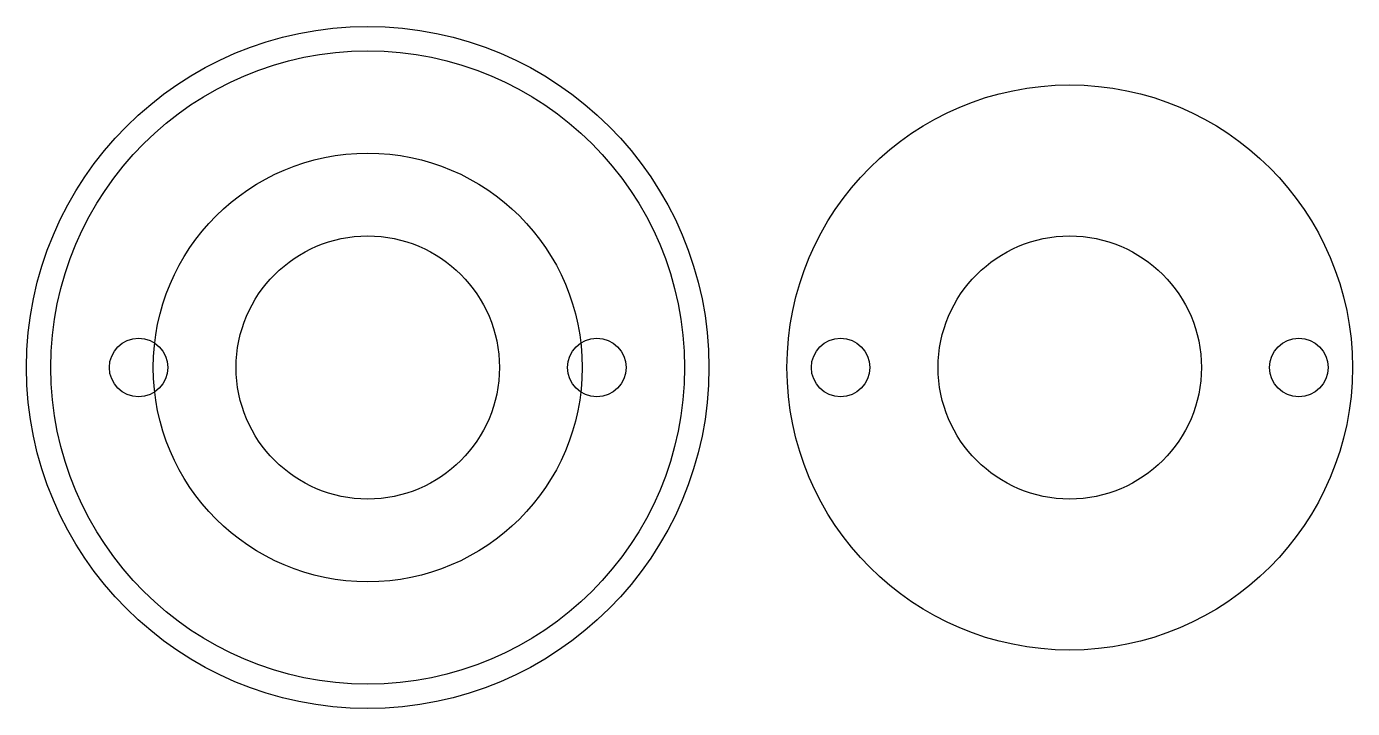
# Model space of a CAD drawing. Header units: millimetres. Extents: x -35 to 101, y -35 to 35.
import ezdxf

# ---------------------------------------------------------------- set-up
doc = ezdxf.new("R2010")
doc.units = ezdxf.units.MM
doc.layers.get('0').update_dxf_attribs({"lineweight": 25, "true_color": 0xffffff})

msp = doc.modelspace()

# ---------------------------------------------------------------- linework, layer by layer
for centre, radius in [((0, 0), 35), ((0, 0), 32.5), ((72, 0), 29), ((0, 0), 22), ((0, 0), 13.5), ((72, 0), 13.5), ((-23.5, 0), 3), ((23.5, 0), 3), ((48.5, 0), 3), ((95.5, 0), 3)]:
    msp.add_circle(centre, radius)

doc.saveas('drawing.dxf')
